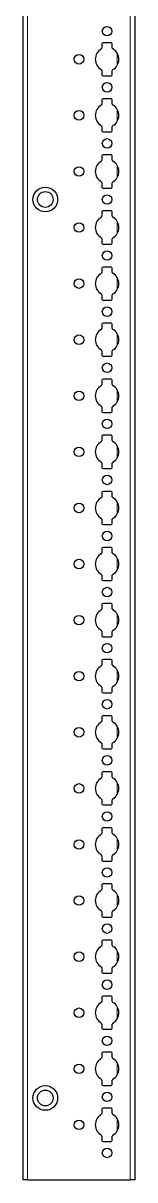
# Model space of a CAD drawing. Header units: millimetres. Extents: x -199 to 3854, y -2247 to 1507.
# Drawn here: x 3255 to 3305, y -852 to -336 of the extents above; entities that cross this region are included whole.
import ezdxf

# ---------------------------------------------------------------- set-up
doc = ezdxf.new("R2010")
doc.units = ezdxf.units.MM

msp = doc.modelspace()

# ---------------------------------------------------------------- linework, layer by layer
at = {"color": 7, "linetype": 'Continuous', "lineweight": 25}
for p, q in [((3254.87, -851.79), (3254.87, 647.21)), ((3304.57, 647.21), (3304.57, -851.79)), ((3289.92, -345.39), (3289.92, -347.27)), ((3294.02, -344.89), (3290.42, -344.89)), ((3294.52, -347.27), (3294.52, -345.39)), ((3289.92, -357.32), (3289.92, -359.19)), ((3290.42, -359.69), (3294.02, -359.69)), ((3294.52, -359.19), (3294.52, -357.32)), ((3289.92, -370.39), (3289.92, -372.27)), ((3294.02, -369.89), (3290.42, -369.89)), ((3294.52, -372.27), (3294.52, -370.39)), ((3289.92, -382.32), (3289.92, -384.19)), ((3290.42, -384.69), (3294.02, -384.69)), ((3294.52, -384.19), (3294.52, -382.32)), ((3289.92, -395.39), (3289.92, -397.27)), ((3294.02, -394.89), (3290.42, -394.89)), ((3294.52, -397.27), (3294.52, -395.39)), ((3289.92, -407.32), (3289.92, -409.19)), ((3294.52, -409.19), (3294.52, -407.32)), ((3290.42, -409.69), (3294.02, -409.69)), ((3289.92, -420.39), (3289.92, -422.27)), ((3294.02, -419.89), (3290.42, -419.89)), ((3294.52, -422.27), (3294.52, -420.39)), ((3289.92, -432.32), (3289.92, -434.19)), ((3294.52, -434.19), (3294.52, -432.32)), ((3290.42, -434.69), (3294.02, -434.69)), ((3289.92, -445.39), (3289.92, -447.27)), ((3294.02, -444.89), (3290.42, -444.89)), ((3294.52, -447.27), (3294.52, -445.39)), ((3289.92, -457.32), (3289.92, -459.19)), ((3294.52, -459.19), (3294.52, -457.32)), ((3290.42, -459.69), (3294.02, -459.69)), ((3289.92, -470.39), (3289.92, -472.27)), ((3294.02, -469.89), (3290.42, -469.89)), ((3294.52, -472.27), (3294.52, -470.39)), ((3289.92, -482.32), (3289.92, -484.19)), ((3294.52, -484.19), (3294.52, -482.32)), ((3290.42, -484.69), (3294.02, -484.69)), ((3294.02, -494.89), (3290.42, -494.89)), ((3289.92, -495.39), (3289.92, -497.27)), ((3294.52, -497.27), (3294.52, -495.39)), ((3289.92, -507.32), (3289.92, -509.19)), ((3290.42, -509.69), (3294.02, -509.69)), ((3294.52, -509.19), (3294.52, -507.32)), ((3289.92, -520.39), (3289.92, -522.27)), ((3294.02, -519.89), (3290.42, -519.89)), ((3294.52, -522.27), (3294.52, -520.39)), ((3289.92, -532.32), (3289.92, -534.19)), ((3290.42, -534.69), (3294.02, -534.69)), ((3294.52, -534.19), (3294.52, -532.32)), ((3289.92, -545.39), (3289.92, -547.27)), ((3294.02, -544.89), (3290.42, -544.89)), ((3294.52, -547.27), (3294.52, -545.39)), ((3289.92, -557.32), (3289.92, -559.19)), ((3290.42, -559.69), (3294.02, -559.69)), ((3294.52, -559.19), (3294.52, -557.32)), ((3289.92, -570.39), (3289.92, -572.27)), ((3294.02, -569.89), (3290.42, -569.89)), ((3294.52, -572.27), (3294.52, -570.39)), ((3289.92, -582.32), (3289.92, -584.19)), ((3294.52, -584.19), (3294.52, -582.32)), ((3290.42, -584.69), (3294.02, -584.69)), ((3289.92, -595.39), (3289.92, -597.27)), ((3294.02, -594.89), (3290.42, -594.89)), ((3294.52, -597.27), (3294.52, -595.39)), ((3289.92, -607.32), (3289.92, -609.19)), ((3294.52, -609.19), (3294.52, -607.32)), ((3290.42, -609.69), (3294.02, -609.69)), ((3289.92, -620.39), (3289.92, -622.27)), ((3294.02, -619.89), (3290.42, -619.89)), ((3294.52, -622.27), (3294.52, -620.39)), ((3289.92, -632.32), (3289.92, -634.19)), ((3294.52, -634.19), (3294.52, -632.32)), ((3290.42, -634.69), (3294.02, -634.69)), ((3289.92, -645.39), (3289.92, -647.27)), ((3294.02, -644.89), (3290.42, -644.89)), ((3294.52, -647.27), (3294.52, -645.39)), ((3289.92, -657.32), (3289.92, -659.19)), ((3290.42, -659.69), (3294.02, -659.69)), ((3294.52, -659.19), (3294.52, -657.32)), ((3294.02, -669.89), (3290.42, -669.89)), ((3289.92, -670.39), (3289.92, -672.27)), ((3294.52, -672.27), (3294.52, -670.39)), ((3289.92, -682.32), (3289.92, -684.19)), ((3290.42, -684.69), (3294.02, -684.69)), ((3294.52, -684.19), (3294.52, -682.32)), ((3289.92, -695.39), (3289.92, -697.27)), ((3294.02, -694.89), (3290.42, -694.89)), ((3294.52, -697.27), (3294.52, -695.39)), ((3289.92, -707.32), (3289.92, -709.19)), ((3290.42, -709.69), (3294.02, -709.69)), ((3294.52, -709.19), (3294.52, -707.32)), ((3289.92, -720.39), (3289.92, -722.27)), ((3294.02, -719.89), (3290.42, -719.89)), ((3294.52, -722.27), (3294.52, -720.39)), ((3289.92, -732.32), (3289.92, -734.19)), ((3290.42, -734.69), (3294.02, -734.69)), ((3294.52, -734.19), (3294.52, -732.32)), ((3289.92, -745.39), (3289.92, -747.27)), ((3294.02, -744.89), (3290.42, -744.89)), ((3294.52, -747.27), (3294.52, -745.39)), ((3289.92, -757.32), (3289.92, -759.19)), ((3294.52, -759.19), (3294.52, -757.32)), ((3290.42, -759.69), (3294.02, -759.69)), ((3289.92, -770.39), (3289.92, -772.27)), ((3294.02, -769.89), (3290.42, -769.89)), ((3294.52, -772.27), (3294.52, -770.39)), ((3289.92, -782.32), (3289.92, -784.19)), ((3294.52, -784.19), (3294.52, -782.32)), ((3290.42, -784.69), (3294.02, -784.69)), ((3289.92, -795.39), (3289.92, -797.27)), ((3294.02, -794.89), (3290.42, -794.89)), ((3294.52, -797.27), (3294.52, -795.39)), ((3289.92, -807.32), (3289.92, -809.19)), ((3294.52, -809.19), (3294.52, -807.32)), ((3290.42, -809.69), (3294.02, -809.69)), ((3289.92, -820.39), (3289.92, -822.27)), ((3294.02, -819.89), (3290.42, -819.89)), ((3294.52, -822.27), (3294.52, -820.39)), ((3289.92, -832.32), (3289.92, -834.19)), ((3290.42, -834.69), (3294.02, -834.69)), ((3294.52, -834.19), (3294.52, -832.32)), ((3256.87, -851.79), (3254.87, -851.79)), ((3256.87, -851.79), (3302.57, -851.79)), ((3304.57, -851.79), (3302.57, -851.79))]:
    msp.add_line(p, q, dxfattribs=at)
at = {"color": 8, "linetype": 'Continuous', "lineweight": 18}
for p, q in [((3256.87, 647.21), (3256.87, -851.79)), ((3302.57, -851.79), (3302.57, 647.21)), ((3296.72, -355), (3296.72, -349.59)), ((3296.72, -380), (3296.72, -374.59)), ((3296.72, -405), (3296.72, -399.59)), ((3296.72, -430), (3296.72, -424.59)), ((3296.72, -455), (3296.72, -449.59)), ((3296.72, -480), (3296.72, -474.59)), ((3296.72, -505), (3296.72, -499.59)), ((3296.72, -530), (3296.72, -524.59)), ((3296.72, -555), (3296.72, -549.59)), ((3296.72, -580), (3296.72, -574.59)), ((3296.72, -605), (3296.72, -599.59)), ((3296.72, -630), (3296.72, -624.59)), ((3296.72, -655), (3296.72, -649.59)), ((3296.72, -680), (3296.72, -674.59)), ((3296.72, -705), (3296.72, -699.59)), ((3296.72, -730), (3296.72, -724.59)), ((3296.72, -755), (3296.72, -749.59)), ((3296.72, -780), (3296.72, -774.59)), ((3296.72, -805), (3296.72, -799.59)), ((3296.72, -830), (3296.72, -824.59))]:
    msp.add_line(p, q, dxfattribs=at)
at = {"color": 7, "linetype": 'Continuous', "lineweight": 25}
for centre, radius in [((3292.22, -339.79), 2.12), ((3279.72, -352.29), 2.13), ((3292.22, -364.79), 2.12), ((3279.72, -377.29), 2.13), ((3292.22, -389.79), 2.12), ((3279.72, -402.29), 2.13), ((3264.72, -414.79), 5.5), ((3264.72, -414.79), 3.5), ((3292.22, -414.79), 2.12), ((3279.72, -427.29), 2.12), ((3292.22, -439.79), 2.12), ((3279.72, -452.29), 2.12), ((3292.22, -464.79), 2.12), ((3279.72, -477.29), 2.12), ((3292.22, -489.79), 2.12), ((3279.72, -502.29), 2.12), ((3292.22, -514.79), 2.12), ((3279.72, -527.29), 2.12), ((3292.22, -539.79), 2.12), ((3279.72, -552.29), 2.12), ((3292.22, -564.79), 2.12), ((3279.72, -577.29), 2.12), ((3292.22, -589.79), 2.12), ((3279.72, -602.29), 2.12), ((3292.22, -614.79), 2.12), ((3279.72, -627.29), 2.12), ((3292.22, -639.79), 2.12), ((3279.72, -652.29), 2.12), ((3292.22, -664.79), 2.12), ((3279.72, -677.29), 2.12), ((3292.22, -689.79), 2.12), ((3279.72, -702.29), 2.12), ((3292.22, -714.79), 2.12), ((3279.72, -727.29), 2.12), ((3292.22, -739.79), 2.12), ((3279.72, -752.29), 2.12), ((3292.22, -764.79), 2.12), ((3279.72, -777.29), 2.12), ((3292.22, -789.79), 2.12), ((3279.72, -802.29), 2.12), ((3264.72, -815.29), 5.5), ((3264.72, -815.29), 3.5), ((3292.22, -814.79), 2.12), ((3279.72, -827.29), 2.12), ((3292.22, -839.79), 2.12)]:
    msp.add_circle(centre, radius, dxfattribs=at)
for centre, radius, start, end in [((3290.42, -345.39), 0.5, 90, 180), ((3294.02, -345.39), 0.5, 0, 90), ((3292.22, -352.29), 5.25, 119.1407, 240.8593), ((3289.42, -347.27), 0.5, 299.1407, 0), ((3295.02, -347.27), 0.5, 180, 240.8593), ((3292.22, -352.29), 5.25, 299.1407, 60.8593), ((3289.42, -357.32), 0.5, 0, 60.8593), ((3290.42, -359.19), 0.5, 180, 270), ((3294.02, -359.19), 0.5, 270, 0), ((3295.02, -357.32), 0.5, 119.1407, 180), ((3290.42, -370.39), 0.5, 90, 180), ((3294.02, -370.39), 0.5, 0, 90), ((3292.22, -377.29), 5.25, 119.1407, 240.8593), ((3289.42, -372.27), 0.5, 299.1407, 0), ((3295.02, -372.27), 0.5, 180, 240.8593), ((3292.22, -377.29), 5.25, 299.1407, 60.8593), ((3289.42, -382.32), 0.5, 0, 60.8593), ((3290.42, -384.19), 0.5, 180, 270), ((3294.02, -384.19), 0.5, 270, 0), ((3295.02, -382.32), 0.5, 119.1407, 180), ((3290.42, -395.39), 0.5, 90, 180), ((3294.02, -395.39), 0.5, 0, 90), ((3292.22, -402.29), 5.25, 119.1407, 240.8593), ((3289.42, -397.27), 0.5, 299.1407, 0), ((3295.02, -397.27), 0.5, 180, 240.8593), ((3292.22, -402.29), 5.25, 299.1407, 60.8593), ((3289.42, -407.32), 0.5, 0, 60.8593), ((3295.02, -407.32), 0.5, 119.1407, 180), ((3290.42, -409.19), 0.5, 180, 270), ((3294.02, -409.19), 0.5, 270, 0), ((3292.22, -427.29), 5.25, 119.1407, 240.8593), ((3289.42, -422.27), 0.5, 299.1407, 0), ((3290.42, -420.39), 0.5, 90, 180), ((3294.02, -420.39), 0.5, 0, 90), ((3295.02, -422.27), 0.5, 180, 240.8593), ((3292.22, -427.29), 5.25, 299.1407, 60.8593), ((3289.42, -432.32), 0.5, 0, 60.8593), ((3295.02, -432.32), 0.5, 119.1407, 180), ((3290.42, -434.19), 0.5, 180, 270), ((3294.02, -434.19), 0.5, 270, 0), ((3292.22, -452.29), 5.25, 119.1407, 240.8593), ((3289.42, -447.27), 0.5, 299.1407, 0), ((3290.42, -445.39), 0.5, 90, 180), ((3294.02, -445.39), 0.5, 0, 90), ((3295.02, -447.27), 0.5, 180, 240.8593), ((3292.22, -452.29), 5.25, 299.1407, 60.8593), ((3289.42, -457.32), 0.5, 0, 60.8593), ((3295.02, -457.32), 0.5, 119.1407, 180), ((3290.42, -459.19), 0.5, 180, 270), ((3294.02, -459.19), 0.5, 270, 0), ((3292.22, -477.29), 5.25, 119.1407, 240.8593), ((3289.42, -472.27), 0.5, 299.1407, 0), ((3290.42, -470.39), 0.5, 90, 180), ((3294.02, -470.39), 0.5, 0, 90), ((3295.02, -472.27), 0.5, 180, 240.8593), ((3292.22, -477.29), 5.25, 299.1407, 60.8593), ((3289.42, -482.32), 0.5, 0, 60.8593), ((3290.42, -484.19), 0.5, 180, 270), ((3294.02, -484.19), 0.5, 270, 0), ((3295.02, -482.32), 0.5, 119.1407, 180), ((3290.42, -495.39), 0.5, 90, 180), ((3294.02, -495.39), 0.5, 0, 90), ((3292.22, -502.29), 5.25, 119.1407, 240.8593), ((3289.42, -497.27), 0.5, 299.1407, 0), ((3295.02, -497.27), 0.5, 180, 240.8593), ((3292.22, -502.29), 5.25, 299.1407, 60.8593), ((3289.42, -507.32), 0.5, 0, 60.8593), ((3290.42, -509.19), 0.5, 180, 270), ((3294.02, -509.19), 0.5, 270, 0), ((3295.02, -507.32), 0.5, 119.1407, 180), ((3290.42, -520.39), 0.5, 90, 180), ((3294.02, -520.39), 0.5, 0, 90), ((3292.22, -527.29), 5.25, 119.1407, 240.8593), ((3289.42, -522.27), 0.5, 299.1407, 0), ((3295.02, -522.27), 0.5, 180, 240.8593), ((3292.22, -527.29), 5.25, 299.1407, 60.8593), ((3289.42, -532.32), 0.5, 0, 60.8593), ((3290.42, -534.19), 0.5, 180, 270), ((3294.02, -534.19), 0.5, 270, 0), ((3295.02, -532.32), 0.5, 119.1407, 180), ((3290.42, -545.39), 0.5, 90, 180), ((3294.02, -545.39), 0.5, 0, 90), ((3292.22, -552.29), 5.25, 119.1407, 240.8593), ((3289.42, -547.27), 0.5, 299.1407, 0), ((3295.02, -547.27), 0.5, 180, 240.8593), ((3292.22, -552.29), 5.25, 299.1407, 60.8593), ((3289.42, -557.32), 0.5, 0, 60.8593), ((3290.42, -559.19), 0.5, 180, 270), ((3294.02, -559.19), 0.5, 270, 0), ((3295.02, -557.32), 0.5, 119.1407, 180), ((3289.42, -572.27), 0.5, 299.1407, 0), ((3290.42, -570.39), 0.5, 90, 180), ((3294.02, -570.39), 0.5, 0, 90), ((3295.02, -572.27), 0.5, 180, 240.8593), ((3292.22, -577.29), 5.25, 119.1407, 240.8593), ((3292.22, -577.29), 5.25, 299.1407, 60.8593), ((3289.42, -582.32), 0.5, 0, 60.8593), ((3295.02, -582.32), 0.5, 119.1407, 180), ((3290.42, -584.19), 0.5, 180, 270), ((3294.02, -584.19), 0.5, 270, 0), ((3292.22, -602.29), 5.25, 119.1407, 240.8593), ((3289.42, -597.27), 0.5, 299.1407, 0), ((3290.42, -595.39), 0.5, 90, 180), ((3294.02, -595.39), 0.5, 0, 90), ((3295.02, -597.27), 0.5, 180, 240.8593), ((3292.22, -602.29), 5.25, 299.1407, 60.8593), ((3289.42, -607.32), 0.5, 0, 60.8593), ((3295.02, -607.32), 0.5, 119.1407, 180), ((3290.42, -609.19), 0.5, 180, 270), ((3294.02, -609.19), 0.5, 270, 0), ((3292.22, -627.29), 5.25, 119.1407, 240.8593), ((3289.42, -622.27), 0.5, 299.1407, 0), ((3290.42, -620.39), 0.5, 90, 180), ((3294.02, -620.39), 0.5, 0, 90), ((3295.02, -622.27), 0.5, 180, 240.8593), ((3292.22, -627.29), 5.25, 299.1407, 60.8593), ((3289.42, -632.32), 0.5, 0, 60.8593), ((3290.42, -634.19), 0.5, 180, 270), ((3294.02, -634.19), 0.5, 270, 0), ((3295.02, -632.32), 0.5, 119.1407, 180), ((3292.22, -652.29), 5.25, 119.1407, 240.8593), ((3289.42, -647.27), 0.5, 299.1407, 0), ((3290.42, -645.39), 0.5, 90, 180), ((3294.02, -645.39), 0.5, 0, 90), ((3295.02, -647.27), 0.5, 180, 240.8593), ((3292.22, -652.29), 5.25, 299.1407, 60.8593), ((3289.42, -657.32), 0.5, 0, 60.8593), ((3290.42, -659.19), 0.5, 180, 270), ((3294.02, -659.19), 0.5, 270, 0), ((3295.02, -657.32), 0.5, 119.1407, 180), ((3290.42, -670.39), 0.5, 90, 180), ((3294.02, -670.39), 0.5, 0, 90), ((3292.22, -677.29), 5.25, 119.1407, 240.8593), ((3289.42, -672.27), 0.5, 299.1407, 0), ((3295.02, -672.27), 0.5, 180, 240.8593), ((3292.22, -677.29), 5.25, 299.1407, 60.8593), ((3289.42, -682.32), 0.5, 0, 60.8593), ((3290.42, -684.19), 0.5, 180, 270), ((3294.02, -684.19), 0.5, 270, 0), ((3295.02, -682.32), 0.5, 119.1407, 180), ((3290.42, -695.39), 0.5, 90, 180), ((3294.02, -695.39), 0.5, 0, 90), ((3292.22, -702.29), 5.25, 119.1407, 240.8593), ((3289.42, -697.27), 0.5, 299.1407, 0), ((3295.02, -697.27), 0.5, 180, 240.8593), ((3292.22, -702.29), 5.25, 299.1407, 60.8593), ((3289.42, -707.32), 0.5, 0, 60.8593), ((3290.42, -709.19), 0.5, 180, 270), ((3294.02, -709.19), 0.5, 270, 0), ((3295.02, -707.32), 0.5, 119.1407, 180), ((3290.42, -720.39), 0.5, 90, 180), ((3294.02, -720.39), 0.5, 0, 90), ((3292.22, -727.29), 5.25, 119.1407, 240.8593), ((3289.42, -722.27), 0.5, 299.1407, 0), ((3295.02, -722.27), 0.5, 180, 240.8593), ((3292.22, -727.29), 5.25, 299.1407, 60.8593), ((3289.42, -732.32), 0.5, 0, 60.8593), ((3295.02, -732.32), 0.5, 119.1407, 180), ((3290.42, -734.19), 0.5, 180, 270), ((3294.02, -734.19), 0.5, 270, 0), ((3289.42, -747.27), 0.5, 299.1407, 0), ((3290.42, -745.39), 0.5, 90, 180), ((3294.02, -745.39), 0.5, 0, 90), ((3295.02, -747.27), 0.5, 180, 240.8593), ((3292.22, -752.29), 5.25, 119.1407, 240.8593), ((3292.22, -752.29), 5.25, 299.1407, 60.8593), ((3289.42, -757.32), 0.5, 0, 60.8593), ((3295.02, -757.32), 0.5, 119.1407, 180), ((3290.42, -759.19), 0.5, 180, 270), ((3294.02, -759.19), 0.5, 270, 0), ((3292.22, -777.29), 5.25, 119.1407, 240.8593), ((3289.42, -772.27), 0.5, 299.1407, 0), ((3290.42, -770.39), 0.5, 90, 180), ((3294.02, -770.39), 0.5, 0, 90), ((3295.02, -772.27), 0.5, 180, 240.8593), ((3292.22, -777.29), 5.25, 299.1407, 60.8593), ((3289.42, -782.32), 0.5, 0, 60.8593), ((3295.02, -782.32), 0.5, 119.1407, 180), ((3290.42, -784.19), 0.5, 180, 270), ((3294.02, -784.19), 0.5, 270, 0), ((3292.22, -802.29), 5.25, 119.1407, 240.8593), ((3289.42, -797.27), 0.5, 299.1407, 0), ((3290.42, -795.39), 0.5, 90, 180), ((3294.02, -795.39), 0.5, 0, 90), ((3295.02, -797.27), 0.5, 180, 240.8593), ((3292.22, -802.29), 5.25, 299.1407, 60.8593), ((3289.42, -807.32), 0.5, 0, 60.8593), ((3290.42, -809.19), 0.5, 180, 270), ((3294.02, -809.19), 0.5, 270, 0), ((3295.02, -807.32), 0.5, 119.1407, 180), ((3292.22, -827.29), 5.25, 119.1407, 240.8593), ((3289.42, -822.27), 0.5, 299.1407, 0), ((3290.42, -820.39), 0.5, 90, 180), ((3294.02, -820.39), 0.5, 0, 90), ((3295.02, -822.27), 0.5, 180, 240.8593), ((3292.22, -827.29), 5.25, 299.1407, 60.8593), ((3289.42, -832.32), 0.5, 0, 60.8593), ((3290.42, -834.19), 0.5, 180, 270), ((3294.02, -834.19), 0.5, 270, 0), ((3295.02, -832.32), 0.5, 119.1407, 180)]:
    msp.add_arc(centre, radius, start, end, dxfattribs=at)

doc.saveas('drawing.dxf')
